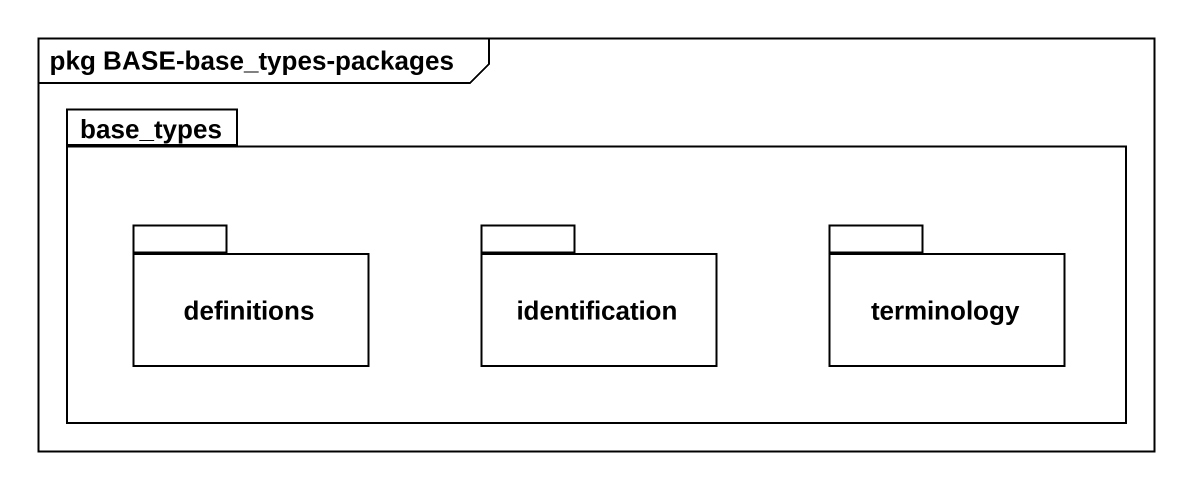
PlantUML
@startuml
mainframe pkg BASE-base_types-packages
package base_types {
  package definitions {
  }
  package identification {
  }
  package terminology {
  }
}
@enduml
